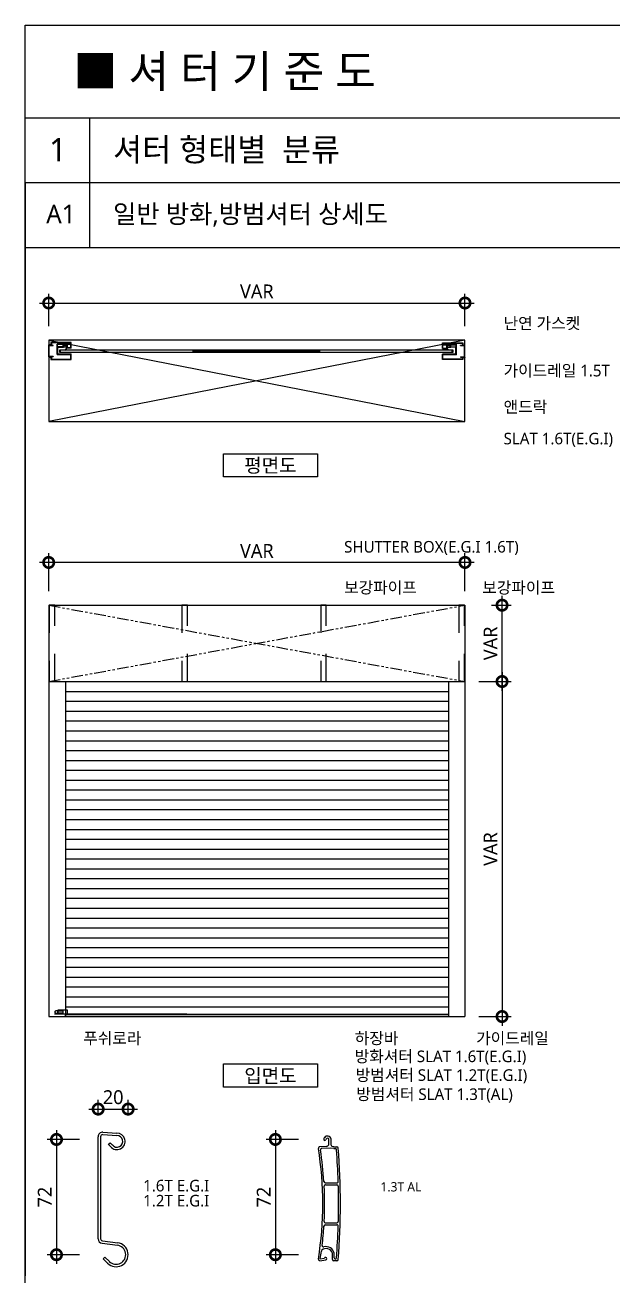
# Model space of a CAD drawing. Extents: x 4650 to 80882, y 2100 to 57300.
# Drawn here: x 4650 to 17339, y 30300 to 57300 of the extents above; entities that cross this region are included whole.
import ezdxf
from ezdxf.enums import TextEntityAlignment as Align

# ---------------------------------------------------------------- set-up
doc = ezdxf.new("R2010")
doc.units = 0
doc.header["$LTSCALE"] = 200
doc.header["$MEASUREMENT"] = 0
doc.header["$PDMODE"] = 2
doc.linetypes.add('HIDDEN', pattern=[2, 1, -1])
doc.linetypes.add('PHANTOM', pattern=[2.5, 1.25, -0.25, 0.25, -0.25, 0.25, -0.25])
doc.layers.get('0').update_dxf_attribs({"linetype": 'CONTINUOUS'})
doc.layers.get('DEFPOINTS').update_dxf_attribs({"color": 137, "linetype": 'CONTINUOUS'})
for name, color, linetype in [('A-SYM-LEAD', 7, 'CONTINUOUS'), ('DIM', 7, 'CONTINUOUS'), ('F', 4, 'CONTINUOUS'), ('slat 상', 2, 'PHANTOM'), ('SYM-LEAD', 6, 'CONTINUOUS'), ('TEX', 3, 'CONTINUOUS'), ('TEXT', 3, 'CONTINUOUS'), ('TEXT-NOTE', 6, 'CONTINUOUS'), ('힌지 미미', 1, 'CONTINUOUS')]:
    doc.layers.add(name, color=color, linetype=linetype)
doc.styles.add('$0$스타일1', font='malgun.ttf')
doc.styles.add('Gtx', font='malgun.ttf')
doc.styles.add('스타일1', font='malgun.ttf')
doc.styles.add('스타일2', font='malgunbd.ttf')
doc.dimstyles.new('CJA', dxfattribs={"dimscale": 300, "dimtxt": 2.7, "dimasz": 1, "dimexe": 2, "dimexo": 3, "dimgap": 1, "dimtad": 1, "dimdec": 0, "dimzin": 1, "dimdsep": 46, "dimlunit": 6, "dimtxsty": '$0$스타일1', "dimblk": 'CJDOT', "dimcen": 0.09, "dimdle": 1, "dimclrd": 256, "dimclre": 256, "dimclrt": 3, "dimadec": 0, "dimazin": 0, "dimtfac": 1, "dimtdec": 0, "dimtix": 1, "dimtmove": 2, "dimatfit": 3, "dimldrblk": 'CJDOT', "dimfxl": 1, "dimtolj": 1, "dimtzin": 1, "dimarcsym": 0})

# ---------------------------------------------------------------- blocks, each defined once
blk = doc.blocks.new('가이드레일')
for p, q in [((10328.1, 41053.6), (10328.1, 41054.6)), ((10334.5, 41054.6), (10328.1, 41054.6)), ((10328.1, 41053.6), (10328.1, 41054.6)), ((10335.5, 41053.6), (10328.1, 41053.6)), ((10392, 41061), (10334.5, 41061)), ((10334.5, 41061), (10334.5, 41054.6)), ((10391, 41060), (10335.5, 41060)), ((10335.5, 41060), (10335.5, 41053.6)), ((10368.6, 41049.2), (10352.7, 41049.2)), ((10353.7, 41029.1), (10353.7, 41048.2)), ((10353.7, 41048.2), (10369.6, 41048.2)), ((10368.6, 41049.2), (10368.6, 41055.6)), ((10369.6, 41049.2), (10369.6, 41054.6)), ((10369.6, 41054.6), (10376, 41054.6)), ((10369.6, 41054.6), (10369.6, 41048.2)), ((10379.2, 41045), (10379.2, 41054.6)), ((10392, 41045), (10379.2, 41045)), ((10380.2, 41055.6), (10380.2, 41046)), ((10391, 41046), (10380.2, 41046)), ((10391, 41046), (10391, 41060)), ((10392, 41045), (10392, 41061)), ((10328.1, 41020.4), (10328.1, 41019.5)), ((10328.1, 41020.4), (10335.5, 41020.4)), ((10328.1, 41020.4), (10328.1, 41019.5)), ((10328.1, 41019.5), (10334.5, 41019.5)), ((10334.5, 41019.5), (10334.5, 41013.1)), ((10334.5, 41013.1), (10392, 41013.1)), ((10335.5, 41020.4), (10335.5, 41014.1)), ((10335.5, 41014.1), (10391, 41014.1)), ((10353.7, 41029.1), (10392, 41029.1)), ((10391, 41014.1), (10391, 41028.1)), ((10392, 41013.1), (10392, 41029.1))]:
    blk.add_line(p, q)
at = {"color": 1}
for p, q in [((10340.9, 41052.6), (10340.9, 41053.6)), ((10391, 41056.7), (10351.7, 41056.7)), ((10351.7, 41027.2), (10351.7, 41056.7)), ((10391, 41055.6), (10352.7, 41055.6)), ((10352.7, 41028.1), (10352.7, 41055.6)), ((10369.6, 41048.2), (10368.6, 41048.2)), ((10378.3, 41046.9), (10378.3, 41044.4)), ((10378.6, 41046.9), (10378.6, 41044.4)), ((10340.9, 41021.5), (10340.9, 41020.4)), ((10351.7, 41027.2), (10391, 41027.2)), ((10352.7, 41028.1), (10391, 41028.1))]:
    blk.add_line(p, q, dxfattribs=at)
at = {"linetype": 'ByBlock'}
for p, q in [((10379.2, 41054.6), (10369.6, 41054.6)), ((10369.6, 41054.6), (10369.6, 41048.5)), ((10369.6, 41048.2), (10370.2, 41048.2)), ((10370.2, 41048.5), (10370.2, 41054)), ((10370.2, 41054), (10378.6, 41054)), ((10370.2, 41048.2), (10370.2, 41053.6)), ((10370.2, 41053.6), (10370.8, 41053.6)), ((10378.3, 41048.2), (10370.2, 41048.2)), ((10370.8, 41053.6), (10370.8, 41048.8)), ((10370.8, 41048.8), (10377.7, 41048.8)), ((10377.7, 41048.8), (10377.7, 41053.6)), ((10377.7, 41053.6), (10378.3, 41053.6)), ((10378.3, 41053.6), (10378.3, 41048.5)), ((10378.6, 41054), (10378.6, 41048.5)), ((10378.6, 41048.2), (10379.2, 41048.2)), ((10379.2, 41048.2), (10379.2, 41054.6))]:
    blk.add_line(p, q, dxfattribs=at)
at = {"color": 1, "linetype": 'ByBlock'}
for p, q in [((10374.3, 41039.7), (10374.2, 41039.9)), ((10378.3, 41054), (10378.3, 41046.9)), ((10378.6, 41046.9), (10378.6, 41054))]:
    blk.add_line(p, q, dxfattribs=at)
at = {"color": 1}
for points in [[(10340.9, 41020.4), (10340.9, 41020.4), (10328.1, 41020.4), (10328.1, 41053.6), (10340.9, 41053.6)], [(10340.9, 41021.5), (10329.2, 41021.5), (10329.2, 41052.6), (10340.9, 41052.6)]]:
    blk.add_lwpolyline(points, dxfattribs=at)
at = {"color": 1, "linetype": 'ByBlock'}
for radius, end in [(5.86, 348.5701), (6.16, 348.8566)]:
    blk.add_arc((10372.6, 41045.6), radius, 286.756, end, dxfattribs=at)
blk = doc.blocks.new('_DotSmall')
at = {"color": 0, "linetype": 'ByBlock', "const_width": 0.5}
blk.add_lwpolyline([(-0.0625, 0, 1), (0.0625, 0, 1)], format="xyb", close=True, dxfattribs=at)
blk = doc.blocks.new('*D134')
at = {"layer": 'DEFPOINTS', "color": 0, "transparency": 16777216}
for p in [(5161, 45700), (5161, 44778), (14145, 44778)]:
    blk.add_point(p, dxfattribs=at)
at = {"layer": 'DIM', "color": 7, "lineweight": -2, "transparency": 16777216}
for p, q in [((14345, 45700), (4961, 45700)), ((5161, 45078), (5161, 45900)), ((14145, 45078), (14145, 45900))]:
    blk.add_line(p, q, dxfattribs=at)
at = {"layer": 'DIM', "color": 7, "lineweight": -2, "transparency": 16777216, "xscale": 450, "yscale": 450, "zscale": 450, "rotation": 180}
blk.add_blockref('_DotSmall', (5161, 45700), dxfattribs=at)
at = {"layer": 'DIM', "color": 7, "lineweight": -2, "transparency": 16777216, "xscale": 450, "yscale": 450, "zscale": 450}
blk.add_blockref('_DotSmall', (14145, 45700), dxfattribs=at)
at = {"layer": 'DIM', "color": 3, "transparency": 16777216, "insert": (9653, 45950), "char_height": 300, "attachment_point": 5, "style": '스타일1'}
blk.add_mtext('\\A1;VAR', dxfattribs=at)
blk = doc.blocks.new('CJDOT')
blk.add_line((-2, 0), (2, 0))
at = {"const_width": 0.5}
blk.add_lwpolyline([(-0.25, 0, 1), (0.25, 0, 1)], format="xyb", close=True, dxfattribs=at)
blk = doc.blocks.new('*D135')
at = {"layer": 'DEFPOINTS', "color": 0, "transparency": 16777216}
for p in [(14145, 43131), (14145, 35900), (14945, 35900)]:
    blk.add_point(p, dxfattribs=at)
at = {"layer": 'DIM', "color": 7, "lineweight": -2, "transparency": 16777216}
for p, q in [((14945, 43331), (14945, 35700)), ((14445, 43131), (15145, 43131)), ((14445, 35900), (15145, 35900))]:
    blk.add_line(p, q, dxfattribs=at)
at = {"layer": 'DIM', "color": 7, "lineweight": -2, "transparency": 16777216, "xscale": 450, "yscale": 450, "zscale": 450}
for p, rotation in [((14945, 43131), 90), ((14945, 35900), 270)]:
    blk.add_blockref('_DotSmall', p, dxfattribs=dict(at, rotation=rotation))
at = {"layer": 'DIM', "color": 3, "transparency": 16777216, "insert": (14695, 39515), "char_height": 300, "attachment_point": 5, "rotation": 90, "style": '스타일1'}
blk.add_mtext('\\A1;VAR', dxfattribs=at)
blk = doc.blocks.new('*D49')
at = {"layer": 'DEFPOINTS', "color": 0, "transparency": 16777216}
for p in [(14420, 44778), (14945, 44778), (14420, 43131)]:
    blk.add_point(p, dxfattribs=at)
at = {"layer": 'DIM', "color": 7, "lineweight": -2, "transparency": 16777216}
for p, q in [((14945, 42931), (14945, 44978)), ((14720, 44778), (15145, 44778)), ((14720, 43131), (15145, 43131))]:
    blk.add_line(p, q, dxfattribs=at)
at = {"layer": 'DIM', "color": 7, "lineweight": -2, "transparency": 16777216, "xscale": 450, "yscale": 450, "zscale": 450}
for p, rotation in [((14945, 44778), 90), ((14945, 43131), 270)]:
    blk.add_blockref('_DotSmall', p, dxfattribs=dict(at, rotation=rotation))
at = {"layer": 'DIM', "color": 3, "transparency": 16777216, "insert": (14695, 43954), "char_height": 300, "attachment_point": 5, "rotation": 90, "style": '스타일1'}
blk.add_mtext('\\A1;VAR', dxfattribs=at)
blk = doc.blocks.new('*D136')
at = {"layer": 'DEFPOINTS', "color": 0, "transparency": 16777216}
for p in [(14145, 51300), (5161, 50500), (14145, 50500)]:
    blk.add_point(p, dxfattribs=at)
at = {"layer": 'DIM', "color": 7, "lineweight": -2, "transparency": 16777216}
for p, q in [((5161, 50800), (5161, 51500)), ((14145, 50800), (14145, 51500)), ((4961, 51300), (14345, 51300))]:
    blk.add_line(p, q, dxfattribs=at)
at = {"layer": 'DIM', "color": 7, "lineweight": -2, "transparency": 16777216, "xscale": 450, "yscale": 450, "zscale": 450, "rotation": 180}
blk.add_blockref('_DotSmall', (5161, 51300), dxfattribs=at)
at = {"layer": 'DIM', "color": 7, "lineweight": -2, "transparency": 16777216, "xscale": 450, "yscale": 450, "zscale": 450}
blk.add_blockref('_DotSmall', (14145, 51300), dxfattribs=at)
at = {"layer": 'DIM', "color": 3, "transparency": 16777216, "insert": (9653, 51550), "char_height": 300, "attachment_point": 5, "style": '스타일1'}
blk.add_mtext('\\A1;VAR', dxfattribs=at)
blk = doc.blocks.new('*D53')
at = {"layer": 'DEFPOINTS', "color": 0, "transparency": 16777216}
for p in [(6875, 33902), (6229, 33502), (6875, 33502)]:
    blk.add_point(p, dxfattribs=at)
at = {"layer": 'DIM', "color": 7, "lineweight": -2, "transparency": 16777216}
for p, q in [((6229, 33802), (6229, 34102)), ((6875, 33802), (6875, 34102)), ((6029, 33902), (7075, 33902))]:
    blk.add_line(p, q, dxfattribs=at)
at = {"layer": 'DIM', "color": 7, "lineweight": -2, "transparency": 16777216, "xscale": 450, "yscale": 450, "zscale": 450, "rotation": 180}
blk.add_blockref('_DotSmall', (6229, 33902), dxfattribs=at)
at = {"layer": 'DIM', "color": 7, "lineweight": -2, "transparency": 16777216, "xscale": 450, "yscale": 450, "zscale": 450}
blk.add_blockref('_DotSmall', (6875, 33902), dxfattribs=at)
at = {"layer": 'DIM', "color": 3, "transparency": 16777216, "insert": (6552, 34157), "char_height": 300, "attachment_point": 5, "style": '스타일1'}
blk.add_mtext('\\A1;20', dxfattribs=at)
blk = doc.blocks.new('*D56')
at = {"layer": 'DEFPOINTS', "color": 0, "transparency": 16777216}
for p in [(6129, 33247), (5329, 30759), (6129, 30759)]:
    blk.add_point(p, dxfattribs=at)
at = {"layer": 'DIM', "color": 7, "lineweight": -2, "transparency": 16777216}
for p, q in [((5829, 33247), (5129, 33247)), ((5329, 33447), (5329, 30559)), ((5829, 30759), (5129, 30759))]:
    blk.add_line(p, q, dxfattribs=at)
at = {"layer": 'DIM', "color": 7, "lineweight": -2, "transparency": 16777216, "xscale": 450, "yscale": 450, "zscale": 450}
for p, rotation in [((5329, 33247), 90), ((5329, 30759), 270)]:
    blk.add_blockref('_DotSmall', p, dxfattribs=dict(at, rotation=rotation))
at = {"layer": 'DIM', "color": 3, "transparency": 16777216, "insert": (5076, 32003), "char_height": 300, "attachment_point": 5, "rotation": 90, "style": '스타일1'}
blk.add_mtext('\\A1;72', dxfattribs=at)
blk = doc.blocks.new('*D72')
at = {"layer": 'DEFPOINTS', "color": 0, "transparency": 16777216}
for p in [(10853, 33247), (10053, 30759), (10853, 30759)]:
    blk.add_point(p, dxfattribs=at)
at = {"layer": 'DIM', "color": 7, "lineweight": -2, "transparency": 16777216}
for p, q in [((10553, 33247), (9853, 33247)), ((10053, 33447), (10053, 30559)), ((10553, 30759), (9853, 30759))]:
    blk.add_line(p, q, dxfattribs=at)
at = {"layer": 'DIM', "color": 7, "lineweight": -2, "transparency": 16777216, "xscale": 450, "yscale": 450, "zscale": 450}
for p, rotation in [((10053, 33247), 90), ((10053, 30759), 270)]:
    blk.add_blockref('_DotSmall', p, dxfattribs=dict(at, rotation=rotation))
at = {"layer": 'DIM', "color": 3, "transparency": 16777216, "insert": (9801, 32003), "char_height": 300, "attachment_point": 5, "rotation": 90, "style": '스타일1'}
blk.add_mtext('\\A1;72', dxfattribs=at)
blk = doc.blocks.new('room-1')
at = {"layer": 'TEXT-NOTE', "color": 6}
for p, q in [((0, 5), (20.29, 5)), ((0, 0), (0, 5)), ((20.29, 5), (20.29, 0)), ((20.29, 0), (0, 0))]:
    blk.add_line(p, q, dxfattribs=at)
at = {"layer": 'TEXT-NOTE', "color": 3, "style": '스타일1'}
blk.add_attdef('실명', text='', height=3, dxfattribs=at).set_placement((10.15, 2.59), align=Align.MIDDLE)

msp = doc.modelspace()

# ---------------------------------------------------------------- linework, layer by layer
at = {"color": 1, "linetype": 'ByBlock'}
for p, q in [((14145.3, 50500), (5161.2, 48742.1)), ((5161.2, 50500), (14145.3, 48742.1))]:
    msp.add_line(p, q, dxfattribs=at)
at = {"color": 1, "linetype": 'PHANTOM'}
for p, q in [((5161.2, 43130.9), (14145.3, 44778)), ((5161.2, 44778), (14145.3, 43130.9))]:
    msp.add_line(p, q, dxfattribs=at)
for p, q in [((5161.2, 44778), (5161.2, 35900)), ((5161.2, 44778), (14145.3, 44778)), ((14145.3, 44778), (14145.3, 35900)), ((5161.2, 43130.9), (14145.3, 43130.9)), ((5520.6, 43130.9), (5520.6, 35900)), ((13786, 43130.9), (13786, 35900)), ((5161.2, 35900), (14145.3, 35900))]:
    msp.add_line(p, q)
at = {"color": 5}
for p, q in [((5520.6, 43130.9), (13786, 43130.9)), ((5520.6, 42917.9), (13786, 42917.9)), ((5520.6, 42705), (13786, 42705)), ((5520.6, 42492), (13786, 42492)), ((5520.6, 42279), (13786, 42279)), ((5520.6, 42066.1), (13786, 42066.1)), ((5520.6, 41853.5), (13786, 41853.5)), ((5520.6, 41640.8), (13786, 41640.8)), ((5520.6, 41428.2), (13786, 41428.2)), ((5520.6, 41215.6), (13786, 41215.6)), ((5520.6, 41003), (13786, 41003)), ((5520.6, 40790.3), (13786, 40790.3)), ((5520.6, 40577.7), (13786, 40577.7)), ((5520.6, 40365.1), (13786, 40365.1)), ((5520.6, 40152.5), (13786, 40152.5)), ((5520.6, 39939.8), (13786, 39939.8)), ((5520.6, 39727.2), (13786, 39727.2)), ((5520.6, 39514.6), (13786, 39514.6)), ((5520.6, 39302), (13786, 39302)), ((5520.6, 39089.4), (13786, 39089.4)), ((5520.6, 38876.7), (13786, 38876.7)), ((5520.6, 38664.1), (13786, 38664.1)), ((5520.6, 38451.5), (13786, 38451.5)), ((5520.6, 38238.9), (13786, 38238.9)), ((5520.6, 38026.2), (13786, 38026.2)), ((5520.6, 37813.6), (13786, 37813.6)), ((5520.6, 37601), (13786, 37601)), ((5520.6, 37388.4), (13786, 37388.4)), ((5520.6, 37175.7), (13786, 37175.7)), ((5520.6, 36963.1), (13786, 36963.1)), ((5520.6, 36750.5), (13786, 36750.5)), ((5520.6, 36537.9), (13786, 36537.9)), ((5520.6, 36325.2), (13786, 36325.2)), ((5520.6, 36112.6), (13786, 36112.6))]:
    msp.add_line(p, q, dxfattribs=at)
at = {"ltscale": 0.5}
msp.add_line((5520.6, 43130.9), (13786, 43130.9), dxfattribs=at)
at = {"color": 254}
msp.add_line((8140.6, 35949.1), (5288.5, 35949.1), dxfattribs=at)
at = {"color": 2}
for p, q in [((6228.7, 31103.6), (6228.7, 33305.5)), ((6280.4, 33305.5), (6280.4, 31103.6)), ((6328.3, 33350.6), (6630.8, 33332.5)), ((6331.4, 33402.2), (6631.8, 33384.2)), ((6447.7, 33140.4), (6484.6, 33177.2)), ((6496.5, 33092.2), (6448, 33140.7)), ((6536.2, 33125.6), (6484.6, 33177.2)), ((6319.3, 31058.8), (6650.5, 31014.8)), ((6312.1, 31007.6), (6643.7, 30963.5)), ((6373.9, 30708.6), (6337.3, 30672)), ((6432.2, 30577.1), (6337.3, 30672)), ((6471.7, 30610.8), (6373.9, 30708.6))]:
    msp.add_line(p, q, dxfattribs=at)
at = {"color": 3}
for p, q in [((11204.9, 33128.2), (11204.9, 33250.5)), ((11253.6, 33126.9), (11253.6, 33254.8)), ((11011.3, 33090.2), (11014, 33090.2)), ((11158.9, 33097.8), (11012.8, 33090.2)), ((11247, 33062.2), (11055.6, 33052.9)), ((11317.7, 33050.7), (11247, 33062.2)), ((11318.1, 33090.2), (11279, 33096.9)), ((11317.7, 33050.7), (11341.3, 33050.7)), ((11318.1, 33090.2), (11377.9, 33090.2)), ((11130.9, 32308), (11378.4, 32308)), ((11136.5, 32268.4), (11381.2, 32268.4)), ((11130.9, 31407), (11378.4, 31407)), ((11136.5, 31446.6), (11381.2, 31446.6)), ((11282.3, 30655.2), (11282.3, 30790.4)), ((11321.9, 30694.7), (11321.9, 30790.4)), ((11015.9, 30629.8), (11142.2, 30645.9)), ((11023, 30670.6), (11110.4, 30681.6)), ((11377.9, 30624.7), (11312.7, 30624.7))]:
    msp.add_line(p, q, dxfattribs=at)
for points in [[(5161.2, 48742.1), (14145.3, 48742.1), (14145.3, 50500), (5161.2, 50500)], [(5520.6, 35949.1), (13786, 35949.1), (13786, 35900), (5520.6, 35900)]]:
    msp.add_lwpolyline(points, close=True)
at = {"color": 2}
for centre, radius, start, end in [((6325.6, 33305.5), 96.9, 86.56224, 180), ((6325.6, 33305.5), 45.2, 86.56224, 180), ((6632.6, 33206.5), 177.7, 220, 90.25161), ((6632.6, 33206.5), 126, 219.06466, 90.82794), ((6325.6, 31103.6), 96.9, 180, 262), ((6325.7, 31103.6), 45.2, 180, 262), ((6616.4, 30758.5), 258.5, 224.55597, 82.43021), ((6616.4, 30758.5), 206.8, 224.503, 82.42996)]:
    msp.add_arc(centre, radius, start, end, dxfattribs=at)
at = {"color": 3}
for centre, radius, start, end in [((11126.7, 33251.7), 30.4, 152.49522, 244.99366), ((11235.4, 33195.1), 153, 141.63072, 152.49522), ((11177.3, 33243.9), 77.1, 8.1507, 148.76243), ((11114.5, 33254.5), 30.4, 268.75307, 333.81851), ((11235.4, 33195.1), 104.3, 141.63072, 153.81851), ((11177.3, 33243.9), 28.4, 13.45023, 148.76243), ((11011.3, 33059.8), 30.4, 90, 189.0416), ((3455.6, 31857.5), 7620.3, 350.99541, 9.0416), ((11057.2, 33022.5), 30.4, 93.0567, 188.71318), ((3455.6, 31857.5), 7659.9, 3.58546, 8.71318), ((11159.2, 33147.5), 49.6, 269.72261, 337.19542), ((11284.1, 33126.9), 30.4, 180, 260.36641), ((11341.3, 33020.2), 30.4, 4.40257, 90), ((-3761.2, 31857.5), 15177.7, 1.81947, 4.40257), ((11377.9, 33059.8), 30.4, 4.54082, 90), ((-3761.2, 31857.5), 15217.2, 355.45918, 4.54082), ((11130.9, 32338.4), 30.4, 183.58546, 270), ((11136.5, 32238), 30.4, 90, 182.8359), ((3455.6, 31857.5), 7659.9, 357.1641, 2.8359), ((11378.4, 32338.4), 30.4, 270, 1.81947), ((11381.2, 32238), 30.4, 1.43937, 90), ((-3761.2, 31857.5), 15177.7, 358.56063, 1.43937), ((3455.6, 31857.5), 7659.9, 353.27712, 356.41454), ((11130.9, 31376.5), 30.4, 90, 176.41454), ((11136.5, 31477), 30.4, 177.1641, 270), ((-3761.2, 31857.5), 15177.7, 355.59743, 358.18053), ((11378.4, 31376.5), 30.4, 358.18053, 90), ((11381.2, 31477), 30.4, 270, 358.56063), ((3455.6, 31857.5), 7659.9, 351.086, 352.34754), ((11077.4, 30833.4), 30.4, 137.62476, 172.34754), ((11150.9, 30758.5), 135.3, 13.64188, 135.15035), ((11093.1, 30957.2), 30.4, 173.27712, 285.01959), ((11146.5, 30754.1), 179.5, 12.40976, 104.6945), ((11012.1, 30660), 30.4, 170.99541, 277.23409), ((11136.6, 30672.9), 27.6, 281.75566, 161.74178), ((11312.7, 30655.2), 30.4, 180, 270), ((11352.3, 30694.7), 30.4, 180, 259.57785), ((11341.3, 30694.7), 30.4, 280.42215, 355.59743), ((11377.9, 30655.2), 30.4, 270, 355.45918)]:
    msp.add_arc(centre, radius, start, end, dxfattribs=at)
at = {"layer": 'A-SYM-LEAD'}
for points in [[(13939.8, 36290.9, 0, 100, 0), (13939.8, 35991.7, 0, 0, 0), (13939.8, 35385.9, 0, 0, 0), (14323.1, 35385.9, 0, 0, 0)], [(5461.3, 35949.1, 0, 100, 0), (5461.3, 35649.8, 0, 0, 0), (5461.3, 35385.9, 0, 0, 0), (5844.5, 35385.9, 0, 0, 0)]]:
    msp.add_lwpolyline(points, format="xyseb", dxfattribs=at)
at = {"layer": 'DIM'}
msp.add_line((11018.9, 50261.9), (8263.7, 50261.9), dxfattribs=at)
at = {"layer": 'DIM', "linetype": 'HIDDEN'}
for points in [[(5359.5, 36021.1), (5465.6, 36021.1), (5465.6, 35974), (5359.5, 35974)], [(5363.9, 36047.2), (5558.7, 36047.2), (5558.7, 35949.1), (5363.9, 35949.1)]]:
    msp.add_lwpolyline(points, close=True, dxfattribs=at)
msp.add_circle((5328.4, 35997.6), 31.1, dxfattribs=at)
at = {"layer": 'F'}
msp.add_line((4650, 53900), (4650, 30300), dxfattribs=at)
at = {"layer": 'slat 상', "linetype": 'ByBlock'}
msp.add_lwpolyline([(5411.3, 50237.7), (13871.3, 50237.7), (13871.3, 50285.6), (5411.3, 50285.6)], close=True, dxfattribs=at)
at = {"layer": 'slat 상', "linetype": 'HIDDEN', "ltscale": 3}
for points in [[(5171.2, 43130.9), (5290.9, 43130.9), (5290.9, 44778), (5171.2, 44778)], [(8036.1, 43130.9), (8155.9, 43130.9), (8155.9, 44778), (8036.1, 44778)], [(11030.8, 43130.9), (11150.6, 43130.9), (11150.6, 44778), (11030.8, 44778)], [(14012.9, 43130.9), (14132.7, 43130.9), (14132.7, 44778), (14012.9, 44778)]]:
    msp.add_lwpolyline(points, close=True, dxfattribs=at)
at = {"layer": 'SYM-LEAD'}
for points in [[(13807.4, 50375.3, 0, 100, 0), (14061.7, 50534.5, 0, 0, 0), (14516, 50818.9, 0, 0, 0), (14916, 50818.9, 0, 0, 0)], [(13477.9, 50214, 0, 100, 0), (13477.9, 49914.8, 0, 0, 0), (13477.9, 48329.1, 0, 0, 0), (14916, 48329.1, 0, 0, 0)], [(13890.8, 50236.2, 0, 100, 0), (14027, 49969.8, 0, 0, 0), (14516, 49013.9, 0, 0, 0), (14916, 49013.9, 0, 0, 0)], [(14047.4, 50118.8, 0, 100, 0), (14287.5, 49953.3, 0, 0, 0), (14516, 49795.8, 0, 0, 0), (14916, 49795.8, 0, 0, 0)], [(9653.3, 44778, 0, 100, 0), (9881.4, 44970, 0, 0, 0), (11097.4, 45993.3, 0, 0, 0), (11474, 45993.3, 0, 0, 0)], [(11090.7, 44570.1, 0, 100, 0), (11090.7, 44869.3, 0, 0, 0), (11090.7, 45113.1, 0, 0, 0), (11474, 45113.1, 0, 0, 0)], [(14072.8, 44567.7, 0, 100, 0), (14072.8, 44867, 0, 0, 0), (14072.8, 45110.8, 0, 0, 0), (14456.1, 45110.8, 0, 0, 0)], [(10789.8, 40454.2, 0, 100, 0), (10789.8, 40155, 0, 0, 0), (10789.8, 34995.1, 0, 0, 0), (11703.6, 34995.1, 0, 0, 0)], [(11320.4, 35928.9, 0, 100, 0), (11320.4, 35629.7, 0, 0, 0), (11320.4, 35385.9, 0, 0, 0), (11703.6, 35385.9, 0, 0, 0)], [(6280.4, 32204.5, 0, 100, 0), (6579.6, 32204.5, 0, 0, 0), (7136.2, 32204.5, 0, 0, 0)], [(11401.6, 32204.5, 0, 100, 0), (11700.8, 32204.5, 0, 0, 0), (12257.5, 32204.5, 0, 0, 0)]]:
    msp.add_lwpolyline(points, format="xyseb", dxfattribs=at)
at = {"layer": 'TEX', "color": 6}
msp.add_lwpolyline([(4650, 57300), (73350, 57300), (73350, 2100), (4650, 2100)], close=True, dxfattribs=at)
msp.add_lwpolyline([(4650, 55300), (73350, 55300)], dxfattribs=at)
at = {"layer": 'TEX', "color": 7}
for points in [[(6050, 52500), (6050, 55300)], [(4650, 53900), (73350, 53900)], [(4650, 52500), (73350, 52500)]]:
    msp.add_lwpolyline(points, dxfattribs=at)
at = {"layer": '힌지 미미'}
for points in [[(5411.3, 50285.6), (5391.8, 50285.6), (5391.8, 50236.2), (5411.3, 50236.2)], [(13890.8, 50285.6), (13871.3, 50285.6), (13871.3, 50236.2), (13890.8, 50236.2)]]:
    msp.add_lwpolyline(points, close=True, dxfattribs=at)

# ---------------------------------------------------------------- block references
at = {"color": 254, "yscale": 7.605584949770672, "zscale": 7.605584949403582}
for p, xscale in [((-73389.4, -261848.2), 7.6055849611148), ((92696, -261851.1), -7.6055849611148)]:
    msp.add_blockref('가이드레일', p, dxfattribs=dict(at, xscale=xscale))
at = {"layer": 'TEXT-NOTE'}
ref = msp.add_blockref('room-1', (8932.2, 47547.8), dxfattribs=dict(at, xscale=100, yscale=100, zscale=100))
ref.add_attrib('실명', '평면도', dxfattribs={"color": 3, "height": 300, "style": '스타일1'}).set_placement((9946.9, 47797.8), align=Align.MIDDLE)
ref = msp.add_blockref('room-1', (8932.2, 34375.7), dxfattribs=dict(at, xscale=100, yscale=100, zscale=100))
ref.add_attrib('실명', '입면도', dxfattribs={"color": 3, "height": 300, "style": '스타일1'}).set_placement((9946.9, 34625.7), align=Align.MIDDLE)

# ---------------------------------------------------------------- texts
at = {"layer": 'TEXT'}
for s, height, style, p in [('■ 셔 터 기 준 도', 700, '스타일2', (5689.4, 55951.3)), ('셔터 형태별  분류', 500, '스타일1', (6550, 54360.1)), ('일반 방화,방범셔터 상세도 ', 400, '스타일1', (6550, 53022.3)), ('난연 가스켓', 250, '스타일1', (14978.4, 50739.2)), ('가이드레일 1.5T', 250, '스타일1', (14978.4, 49716.1)), ('앤드락', 250, '스타일1', (14978.4, 48934.2)), ('SLAT 1.6T(E.G.I)', 250, '스타일1', (14978.4, 48249.4)), ('SHUTTER BOX(E.G.I 1.6T)', 250, '스타일1', (11536.5, 45913.6)), ('보강파이프', 250, '스타일1', (11536.5, 45033.4)), ('보강파이프', 250, '스타일1', (14518.5, 45031.1)), ('푸쉬로라', 250, '스타일1', (5907, 35306.1)), ('하장바', 250, '스타일1', (11766.1, 35306.1)), ('가이드레일', 250, '스타일1', (14385.6, 35306.1)), ('방화셔터 SLAT 1.6T(E.G.I)', 250, '스타일1', (11766.1, 34915.4)), ('방범셔터 SLAT 1.2T(E.G.I)', 250, '스타일1', (11786.3, 34511)), ('방범셔터 SLAT 1.3T(AL)', 250, '스타일1', (11799.8, 34098.6)), ('1.6T E.G.I', 250, '스타일1', (7198.7, 32124.8)), ('1.3T AL', 200, 'Gtx', (12319.9, 32124.8)), ('1.2T E.G.I', 250, '스타일1', (7198.7, 31800.6))]:
    msp.add_text(s, height=height, dxfattribs=dict(at, style=style)).set_placement(p)
at = {"layer": 'TEXT', "style": '스타일1'}
for s, height, p in [('1', 500, (5358.6, 54360.1)), ('A1', 400, (5423.9, 53022.3))]:
    msp.add_text(s, height=height, dxfattribs=at).set_placement(p, align=Align.CENTER)

# ---------------------------------------------------------------- dimensions: what is measured, and where the dimension line sits
at = {"layer": 'DIM'}
for base, p1, p2, text, picture, middle in [((14145.3, 51300), (5161.2, 50500), (14145.3, 50500), 'VAR', '*D136', (9653.3, 51550)), ((5161.2, 45700), (14145.3, 44778), (5161.2, 44778), 'VAR', '*D134', (9653.3, 45950)), ((6875, 33902.2), (6228.7, 33502.2), (6875, 33502.2), '20', '*D53', (6551.8, 34157.2))]:
    dim = msp.add_linear_dim(base=base, p1=p1, p2=p2, text=text, dimstyle='CJA', override={"dimscale": 100, "dimtxt": 3, "dimasz": 4.5, "dimtxsty": '스타일1', "dimblk1": 'DotSmall', "dimblk2": 'DotSmall', "dimsah": 1, "dimdle": 2, "dimclrd": 7, "dimclre": 7}, dxfattribs=at)
    dim.commit()
    dim.dimension.update_dxf_attribs({"geometry": picture, "text_midpoint": middle})
for base, p1, p2, text, picture, middle in [((14945.3, 44778), (14420, 43130.9), (14420, 44778), 'VAR', '*D49', (14695.3, 43954.4)), ((14945.3, 35900), (14145.3, 43130.9), (14145.3, 35900), 'VAR', '*D135', (14695.3, 39515.4)), ((5328.7, 30758.5), (6128.7, 33246.8), (6128.7, 30758.5), '72', '*D56', (5076.2, 32002.7)), ((10053.4, 30758.5), (10853.4, 33246.8), (10853.4, 30758.5), '72', '*D72', (9801, 32002.7))]:
    dim = msp.add_linear_dim(base=base, p1=p1, p2=p2, angle=90, text=text, dimstyle='CJA', override={"dimscale": 100, "dimtxt": 3, "dimasz": 4.5, "dimtxsty": '스타일1', "dimblk1": 'DotSmall', "dimblk2": 'DotSmall', "dimsah": 1, "dimdle": 2, "dimclrd": 7, "dimclre": 7}, dxfattribs=at)
    dim.commit()
    dim.dimension.update_dxf_attribs({"geometry": picture, "text_midpoint": middle})

doc.saveas('drawing.dxf')
